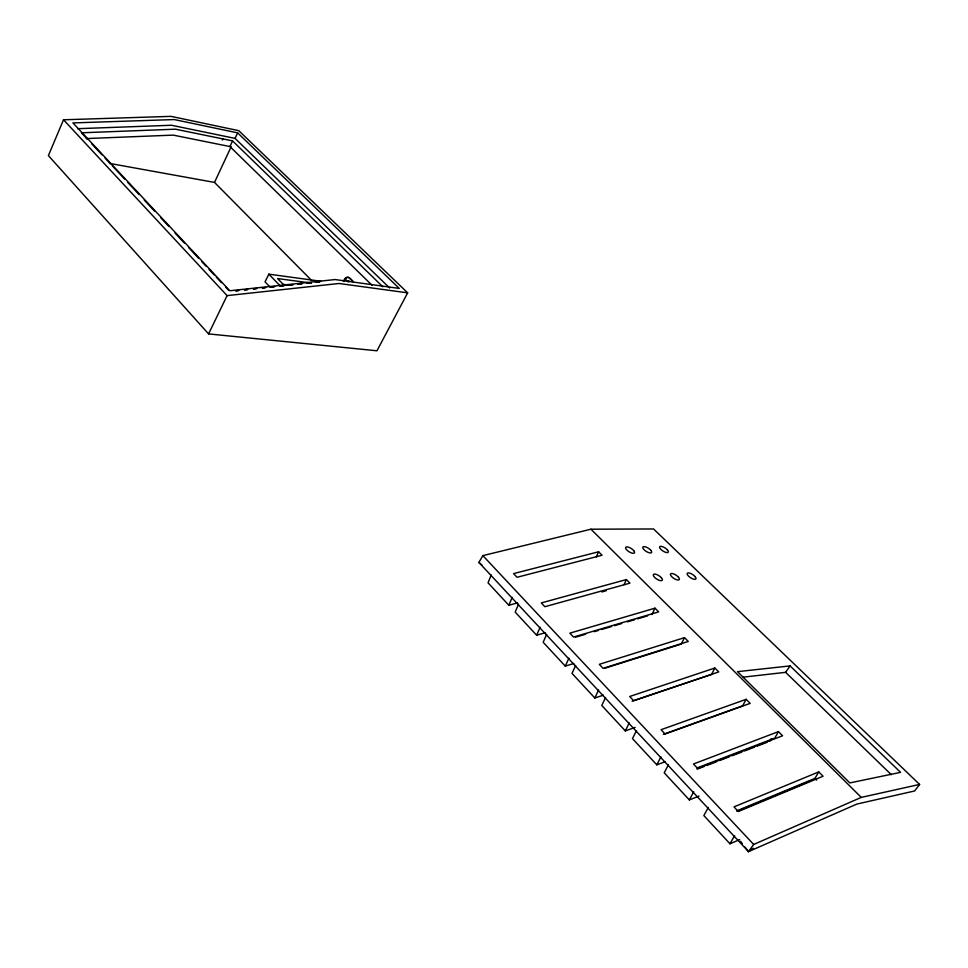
<?xml version="1.0" encoding="UTF-8"?>
<svg xmlns="http://www.w3.org/2000/svg" width="968" height="968" viewBox="0 0 968 968"><rect width="100%" height="100%" fill="white"/><g stroke="black" fill="none" stroke-linecap="round" stroke-linejoin="round"><path stroke-width="1.45" d="M222.386 140.082L222.87 138.872M491.26 574.931L488.041 582.809L508.853 605.266L517.517 602.907M508.853 605.266L512.169 597.353M63.513 119.778L48.4 155.606L208.58 333.912L376.951 350.791L407.661 292.844L238.793 130.68L171.046 116.366L63.513 119.778L227.093 295.615L339.09 283.491L407.661 292.844M518.533 604.177L515.182 612.091L536.635 635.226L545.311 632.709M536.635 635.226L540.096 627.3M546.654 634.33L543.169 642.268L565.288 666.129L573.842 663.479M596.312 556.878L598.587 551.784L602.072 555.257L517.045 577.279L513.572 573.613L598.587 551.784M565.288 666.129L568.894 658.18M575.658 665.427L572.015 673.389L594.824 697.989L603.391 695.169M624.021 584.684L626.381 579.566L629.962 583.147L544.851 606.718L541.281 602.931L626.381 579.566M372.184 285.403L229.936 146.555L232.574 140.905L175.474 129.192L81.433 132.797L87.604 139.404M311.793 280.623L214.509 182.407L231.195 146.652M389.68 288.016L235.055 138.388L237.632 132.87L174.252 119.56L72.915 122.912L229.803 290.751L335.134 279.558L399.264 288.428L237.632 132.87M594.824 697.989L598.599 690.027M605.581 697.517L601.781 705.49L625.328 730.888L635.177 727.416M651.924 614.583L654.997 608.182L658.688 611.873L573.528 637.065L569.837 633.157L654.997 608.182M208.58 333.912L227.093 295.615M321.049 281.289L268.838 274.162L265.038 281.882L270.217 287.254M625.328 730.888L629.248 722.902M636.46 730.634L632.491 738.62L656.812 764.841L665.246 761.683M681.278 644.071L684.473 637.646L688.272 641.445L603.088 668.356L599.289 664.338L684.473 637.646M656.812 764.841L660.914 756.843M714.844 668.017L629.684 696.5L633.604 700.65L718.752 671.925L714.844 668.017L711.516 674.454L632.116 701.243M668.356 764.829L664.217 772.827L689.337 799.919L699.041 796.047M689.337 799.919L693.705 791.751M746.146 699.32L661.059 729.715L665.113 733.998L750.188 703.361L746.146 699.32L742.686 705.781L663.346 734.337M708.322 807.409L703.857 815.588L730.005 843.781L739.685 839.607M769.79 741.234L771.218 738.657M778.441 731.602L693.463 764.006L697.65 768.435L782.604 735.777L778.441 731.602L774.836 738.076L696.887 768.011M730.005 843.781L734.615 835.602M737.192 810.688L814.947 778.381L818.746 771.907L823.066 776.227L738.33 811.486L733.974 806.889L818.746 771.907M478.882 562.42L482.875 555.632L590.94 529.206L653.557 528.964L919.6 784.431L914.639 790.965L856.801 804.081L748.494 851.634L478.882 562.42L482.112 565.215M743.218 677.152L785.605 672.324L790.07 665.911L900.579 772.343L849.843 782.918L737.519 671.659L790.07 665.911M744.973 847.048L748.494 851.634L753.685 844.459L861.266 797.39L919.6 784.431M748.494 851.634L753.467 848.27M736.987 811.402L809.478 781.261M697.141 769.185L704.123 766.499M706.918 765.422L716.695 761.659M719.49 760.582L729.279 756.819M732.062 755.742L741.851 751.979M744.646 750.902L754.423 747.139M757.218 746.074L766.995 742.311M604.843 668.235L679.838 644.531M575.512 637.222L585.604 634.234M594.255 631.668L598.587 630.386M601.467 629.539L611.558 626.55M614.438 625.691L621.65 623.549M627.421 621.843L634.621 619.714M637.513 618.854L647.604 615.866M601.818 591.956L606.137 590.758M238.539 290.497L235.587 290.823L238.685 290.509M244.444 289.843L247.409 289.517M244.686 289.868L247.687 289.541M253.689 288.9L256.689 288.573M262.691 287.932L265.704 287.605M271.706 286.964L274.706 286.637M280.708 285.996L283.709 285.669M289.71 285.028L292.711 284.701M298.713 284.06L301.714 283.733M307.715 283.079L310.716 282.765M316.717 282.111L319.73 281.797M253.313 288.851L256.266 288.537M262.183 287.907L265.135 287.593M271.052 286.964L274.004 286.649M279.921 286.02L284.362 285.548M288.791 285.076L293.231 284.604M297.66 284.132L302.101 283.66M306.529 283.188L310.97 282.716M315.399 282.245L319.839 281.773M86.321 138.569L173.26 135.121L229.936 146.555M77.597 128.696L171.53 125.259L235.055 138.388M282.571 284.289L288.464 285.064M311.43 283.104L277.562 278.554L283.781 284.967M109.735 163.435L214.509 182.407M785.605 672.324L891.346 774.702M232.574 140.905L382.844 286.794M352.788 280.962L349.944 278.155A5.215 3.582 -82.6 0 0 345.54 278.699A13.056 8.99 -82.7 0 0 343.991 281.446M353.126 281.809L349.327 278.07A5.215 3.582 -82.6 0 0 344.257 279.643A13.056 8.99 -82.7 0 0 343.386 281.361M590.94 529.206L861.266 797.39M814.947 778.381L816.677 780.111M268.838 274.162L280.26 285.971M482.875 555.632L753.685 844.459M91.718 143.821L102.015 154.832M105.113 158.147L110.255 163.653M112.312 165.855L124.666 179.08M127.752 182.383L139.077 194.507M144.232 200.013L154.529 211.036M160.7 217.655L168.94 226.464M175.111 233.082L184.38 242.992M188.494 247.409L198.791 258.42M201.888 261.735L206.002 266.139M209.088 269.443L214.243 274.948M216.3 277.163L221.442 282.668M225.568 287.072L228.654 290.376M740.556 841.313L742.323 843.612M347.524 281.712A1.73 1.186 -82.6 0 1 348.94 280.998M346.98 281.264A1.73 1.186 -82.6 0 1 348.444 281.083M345.636 279.837A5.215 3.582 -82.6 0 1 346.314 278.808M348.613 281.857A1.73 1.186 -82.6 0 1 348.831 281.519M695.024 576.553L694.189 575.706A5.155 1.912 32.9 0 0 688.357 572.887A5.155 1.912 32.9 0 0 688.115 575.67L688.962 576.517A5.155 1.912 32.9 0 0 694.806 579.348A5.155 1.912 32.9 0 0 695.024 576.553M667.448 549.957L666.625 549.134A5.058 1.863 32.4 0 0 660.866 546.339A5.058 1.863 32.4 0 0 660.527 549.001L661.35 549.812A5.058 1.863 32.4 0 0 667.121 552.619A5.058 1.863 32.4 0 0 667.448 549.957M678.435 577.182L677.588 576.335A5.203 1.96 32.8 0 0 671.683 573.479A5.203 1.96 32.8 0 0 671.381 576.299L672.215 577.158A5.203 1.96 32.8 0 0 678.144 580.014A5.203 1.96 32.8 0 0 678.435 577.182M650.762 550.26L649.939 549.437A5.118 1.912 32.3 0 0 644.095 546.617A5.118 1.912 32.3 0 0 643.696 549.304L644.519 550.126A5.118 1.912 32.3 0 0 650.375 552.958A5.118 1.912 32.3 0 0 650.762 550.26M661.434 577.823L660.6 576.964A5.263 2.009 32.7 0 0 654.61 574.084A5.263 2.009 32.7 0 0 654.235 576.94L655.082 577.799A5.263 2.009 32.7 0 0 661.083 580.703A5.263 2.009 32.7 0 0 661.434 577.823M633.677 550.586L632.854 549.751A5.167 1.96 32.2 0 0 626.937 546.896A5.167 1.96 32.2 0 0 626.477 549.606L627.3 550.453A5.167 1.96 32.2 0 0 633.229 553.321A5.167 1.96 32.2 0 0 633.677 550.586"/></g></svg>
